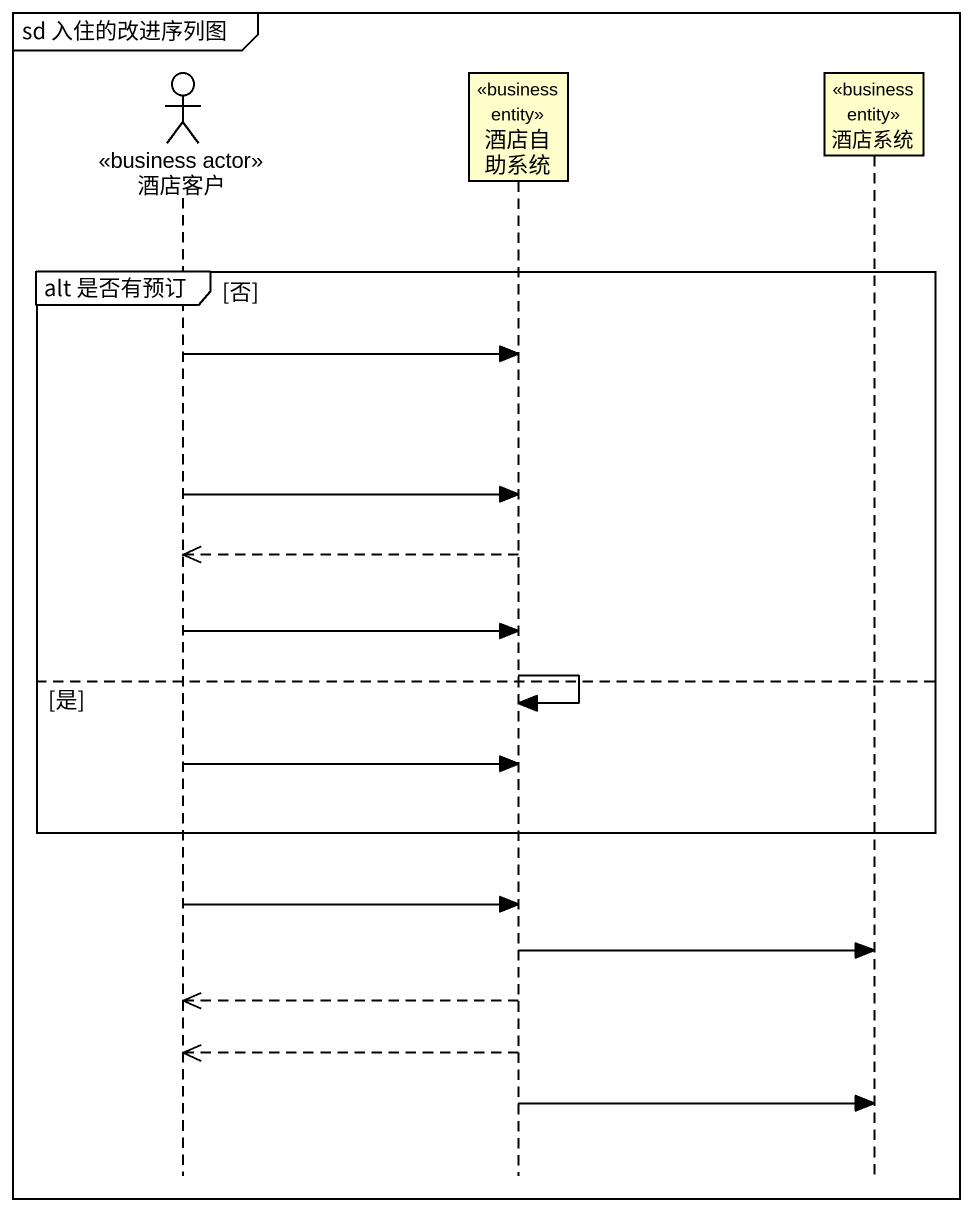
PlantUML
@startuml
mainframe sd 入住的改进序列图
hide footbox
actor 酒店客户 <<business actor>>
participant 酒店自助系统 <<business entity>>
participant 酒店系统 <<business entity>>

group alt 是否有预订 [否]
  酒店客户 -> 酒店自助系统
  酒店客户 -> 酒店自助系统
  酒店自助系统 -->> 酒店客户
  酒店客户 -> 酒店自助系统
  酒店自助系统 -> 酒店自助系统
else 是
  酒店客户 -> 酒店自助系统
end
酒店客户 -> 酒店自助系统
酒店自助系统 -> 酒店系统
酒店自助系统 -->> 酒店客户
酒店自助系统 -->> 酒店客户
酒店自助系统 -> 酒店系统
@enduml
